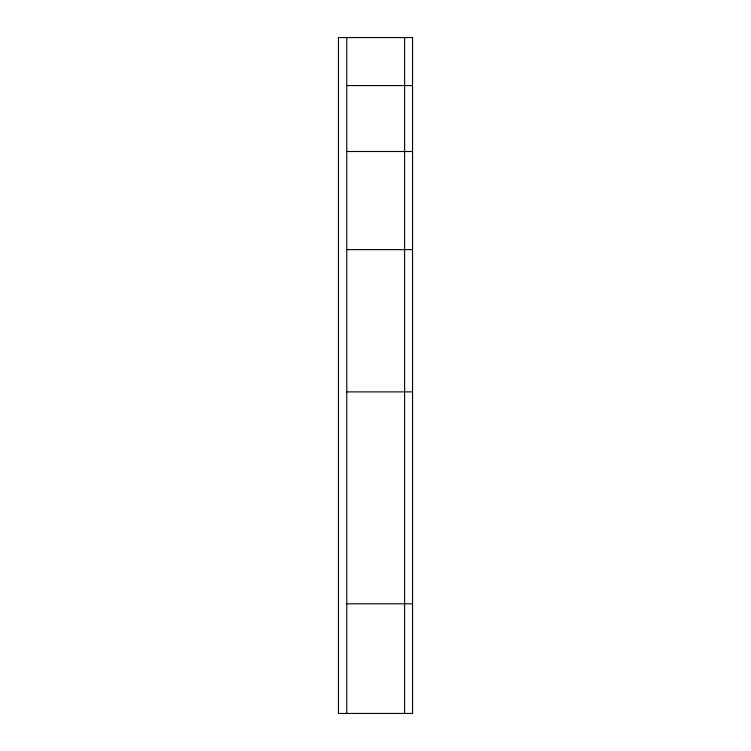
<?xml version="1.0" encoding="UTF-8"?>
<svg xmlns="http://www.w3.org/2000/svg" width="751" height="751" viewBox="0 0 751 751"><rect width="100%" height="100%" fill="white"/><g stroke="black" fill="none" stroke-linecap="round" stroke-linejoin="round"><path stroke-width="1.13" d="M346.774 85.567L412.552 85.567M346.774 151.505L412.552 151.505M346.774 249.614L412.552 249.614M346.774 391.881L412.552 391.881M346.774 603.795L412.552 603.795M404.611 37.55L404.611 713.45M346.774 37.55L346.774 713.45M412.552 37.55L338.448 37.55L338.448 713.45L412.552 713.45L412.552 37.55"/></g></svg>
